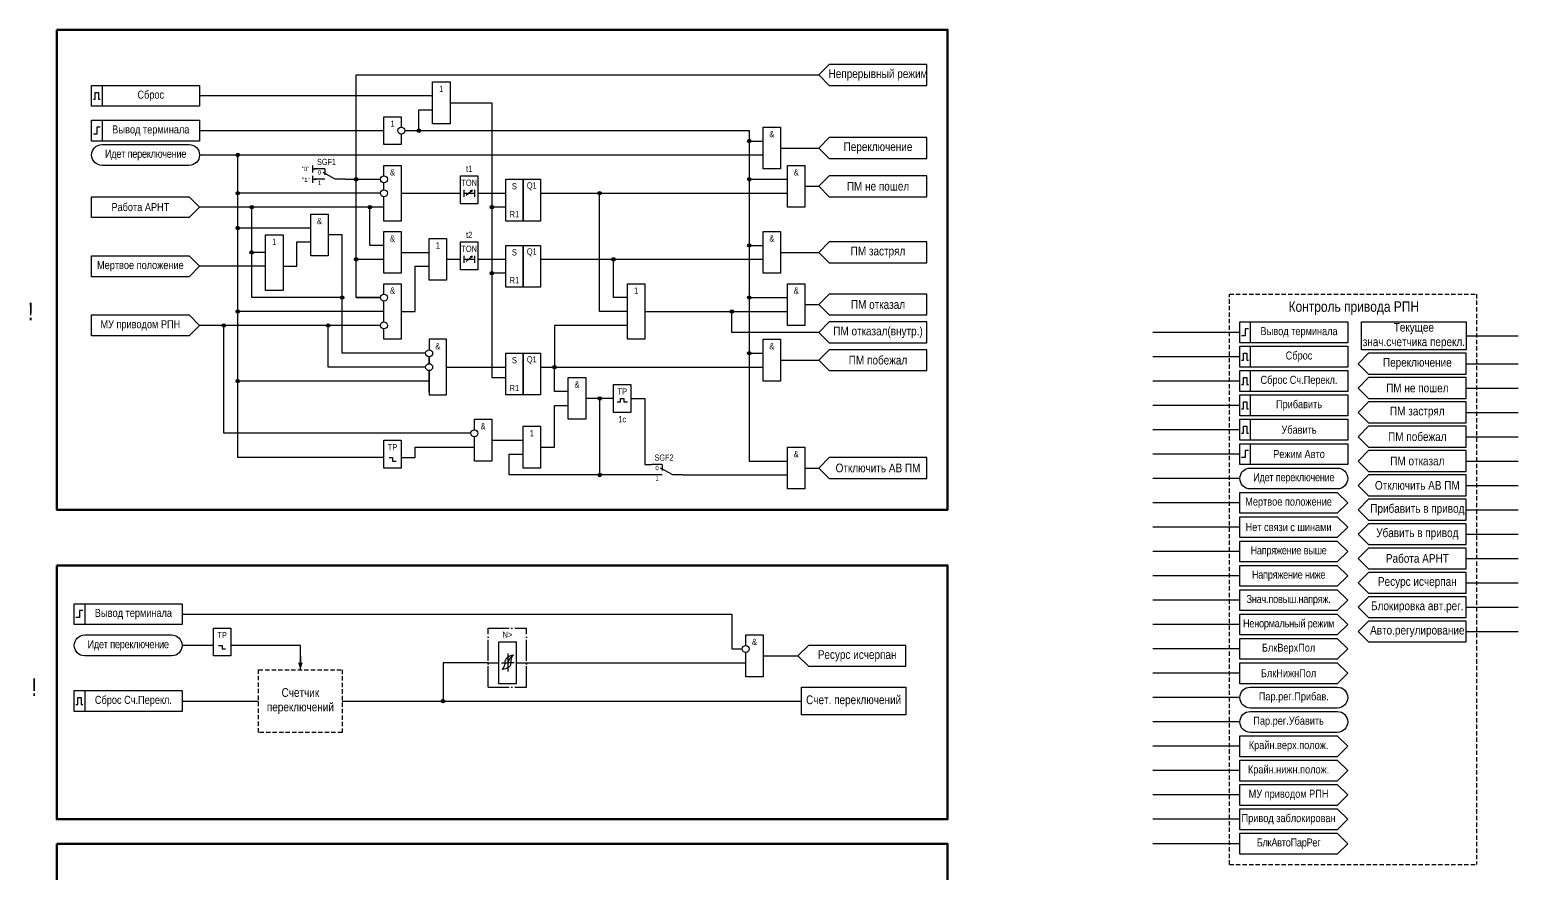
# Model space of a CAD drawing. Header units: millimetres. Extents: x -294 to 1760, y -2326 to 922.
# Drawn here: x 703.2 to 1131, y -1242.5 to -1000 of the extents above; entities that cross this region are included whole.
import ezdxf
from ezdxf.enums import TextEntityAlignment as Align

# ---------------------------------------------------------------- set-up
doc = ezdxf.new("R2010")
doc.units = ezdxf.units.MM
doc.linetypes.add('ACAD_ISO04W100', pattern=[30, 24, -3, 0, -3])
doc.linetypes.add('штриховая2', pattern=[0.375, 0.25, -0.125])
doc.layers.add('Основная', color=7, linetype='Continuous')
doc.styles.add('1.8_Gost_RD', font='ARIALN.TTF', dxfattribs={"height": 1.8})
doc.styles.add('2.5_Gost_RD', font='ARIALN.TTF', dxfattribs={"height": 2.5})
doc.styles.add('3.5_Gost_RD', font='ARIALN.TTF', dxfattribs={"height": 3.5})
doc.styles.add('5.0_Gost_RD', font='ARIALN.TTF', dxfattribs={"height": 5})
doc.styles.add('Вывод', font='ARIALN.TTF', dxfattribs={"height": 2.5})
doc.styles.add('Компонент', font='ARIALN.TTF', dxfattribs={"height": 3.5})

# ---------------------------------------------------------------- blocks, each defined once
blk = doc.blocks.new('Точка')
at = {"ltscale": 100}
h = blk.add_hatch(color=256, dxfattribs=at)
h.dxf.hatch_style = 1
edge = h.paths.add_edge_path()
edge.add_arc((0, 0), 0.5, 0, 360)
blk.add_circle((0, 0), 0.5, dxfattribs=at)
blk = doc.blocks.new('*U958')
at = {"layer": 'Основная', "color": 0}
blk.add_line((0, 0), (7, 4), dxfattribs=at)
at = {"layer": 'Основная', "ltscale": 0.35}
blk.add_line((6, 6), (6, 2.5), dxfattribs=at)
blk = doc.blocks.new('*U985')
at = {"layer": 'Основная', "color": 0}
for p, q in [((-3, 6), (-9, 6)), ((-3, 0), (-9, 0)), ((9, 0), (3, 0))]:
    blk.add_line(p, q, dxfattribs=at)
at = {"layer": 'Основная', "ltscale": 0.25, "xscale": -1}
blk.add_blockref('*U958', (3, 0), dxfattribs=at)
at = {"layer": 'Основная'}
for tag, height, style, p in [('ОУ', 3.5, 'Компонент', (-2, 10)), ('В1', 2.5, 'Вывод', (-14, 6)), ('В2', 2.5, 'Вывод', (-6, 4)), ('В3', 2.5, 'Вывод', (-6, -2))]:
    blk.add_attdef(tag, text='', height=height, dxfattribs=dict(at, style=style)).set_placement(p, align=Align.MIDDLE_CENTER)
blk = doc.blocks.new('*U1019')
at = {"ltscale": 0.25}
blk.add_line((0, 0), (3, 0), dxfattribs=at)
blk.add_lwpolyline([(2, 0, 1.3, 0, 0), (4, 0, 0, 0, 0)], format="xyseb", dxfattribs=at)
blk = doc.blocks.new('*U892')
at = {"layer": 'Основная', "linetype": 'ACAD_ISO04W100', "ltscale": 0.25}
for p, q in [((0, 0), (11, 0)), ((0, -17), (0, 0)), ((11, -17), (11, 0)), ((0, -17), (11, -17))]:
    blk.add_line(p, q, dxfattribs=at)
at = {"layer": 'Основная', "style": 'Компонент'}
blk.add_attdef('ОУ', text='', height=3.5, dxfattribs=at).set_placement((11, 0), align=Align.MIDDLE_CENTER)

msp = doc.modelspace()

# ---------------------------------------------------------------- linework, layer by layer
at = {"ltscale": 100}
for p, q in [((910, -1032), (914, -1032)), ((919, -1034), (930, -1034)), ((784.5, -1039), (784.5, -1041)), ((784.5, -1040), (785.5, -1040)), ((784.5, -1042), (784.5, -1044)), ((784.5, -1043), (785.5, -1043)), ((910, -1043), (921, -1043)), ((926, -1045), (930, -1045)), ((749, -1054), (721, -1054)), ((810, -1064), (818, -1064)), ((910, -1062), (914, -1062)), ((919, -1064), (930, -1064)), ((797, -1066), (805, -1066)), ((823, -1066), (827, -1066)), ((797, -1077), (804, -1077)), ((910, -1077), (921, -1077)), ((926, -1079), (930, -1079)), ((1051, -1087), (1026, -1087)), ((1116, -1088), (1131, -1088)), ((910, -1093), (914, -1093)), ((919, -1095), (930, -1095)), ((1051, -1094), (1026, -1094)), ((1116, -1096), (1131, -1096)), ((1051, -1101), (1026, -1101)), ((1116, -1103), (1131, -1103)), ((1051, -1108), (1026, -1108)), ((1116, -1110), (1131, -1110)), ((1051, -1115), (1026, -1115)), ((1116, -1117), (1131, -1117)), ((1116, -1117), (1131, -1117)), ((807.5, -1124), (808.5, -1124)), ((910, -1124), (920, -1124)), ((1051, -1122), (1026, -1122)), ((1116, -1124), (1131, -1124)), ((1116, -1124), (1131, -1124)), ((926, -1126), (930, -1126)), ((1051, -1129), (1026, -1129)), ((1116, -1131), (1131, -1131)), ((1051, -1136), (1026, -1136)), ((1079, -1139), (1051, -1139)), ((1116, -1138), (1131, -1138)), ((1051, -1143), (1026, -1143)), ((1079, -1146), (1051, -1146)), ((1116, -1145), (1131, -1145)), ((1051, -1150), (1026, -1150)), ((1079, -1153), (1051, -1153)), ((1116, -1152), (1131, -1152)), ((1051, -1157), (1026, -1157)), ((1116, -1159), (1131, -1159)), ((1079, -1160), (1051, -1160)), ((1051, -1164), (1026, -1164)), ((1079, -1167), (1051, -1167)), ((1116, -1166), (1131, -1166)), ((1051, -1171), (1026, -1171)), ((838, -1188), (838, -1176)), ((838, -1176), (843, -1176)), ((843, -1176), (843, -1182)), ((1079, -1174), (1051, -1174)), ((1116, -1173), (1131, -1173)), ((758.5, -1178), (759.5, -1178)), ((1051, -1178), (1026, -1178)), ((835, -1182), (838, -1182)), ((843, -1182), (843, -1188)), ((1079, -1181), (1051, -1181)), ((843, -1188), (838, -1188)), ((1051, -1185), (1026, -1185)), ((1079, -1188), (1051, -1188)), ((1051, -1192), (1026, -1192)), ((1051, -1199), (1026, -1199)), ((1051, -1206), (1026, -1206)), ((1079, -1209), (1051, -1209)), ((1051, -1213), (1026, -1213)), ((1079, -1216), (1051, -1216)), ((1051, -1220), (1026, -1220)), ((1079, -1223), (1051, -1223)), ((1051, -1227), (1026, -1227)), ((1079, -1230), (1051, -1230)), ((1051, -1234), (1026, -1234))]:
    msp.add_line(p, q, dxfattribs=at)
at = {"color": 7, "ltscale": 100}
for p, q in [((828.67, -1047.59), (830.34, -1046.1)), ((830.34, -1046.1), (829.82, -1046.32)), ((830.34, -1046.1), (830.08, -1046.57)), ((828.67, -1066.59), (830.34, -1065.1)), ((830.34, -1065.1), (829.82, -1065.32)), ((830.34, -1065.1), (830.08, -1065.57)), ((838.79, -1182), (840.6, -1182)), ((842.42, -1182), (840.6, -1182))]:
    msp.add_line(p, q, dxfattribs=at)
at = {"linetype": 'штриховая2', "ltscale": 5}
for p, q in [((1048, -1076), (1119, -1076)), ((1048, -1240), (1048, -1076)), ((1119, -1076), (1119, -1240)), ((1048, -1240), (1119, -1240))]:
    msp.add_line(p, q, dxfattribs=at)
msp.add_line((840.6, -1179.28), (840.6, -1184.48))
at = {"color": 3, "lineweight": 106, "ltscale": 100}
for points in [[(711, -1000), (967, -1000), (967, -1138), (711, -1138)], [(711, -1154), (967, -1154), (967, -1227), (711, -1227)], [(711, -1234), (967, -1234), (967, -1379), (711, -1379)]]:
    msp.add_lwpolyline(points, close=True, dxfattribs=at)
at = {"ltscale": 100}
for points in [[(797, -1043), (797, -1013), (930, -1013)], [(819, -1021), (819, -1015), (824, -1015), (824, -1027), (819, -1027), (819, -1021)], [(819, -1019), (752, -1019)], [(824, -1021), (836, -1021), (836, -1100), (840, -1100)], [(805, -1031), (805, -1025), (810, -1025), (810, -1028)], [(815, -1029), (815, -1023), (819, -1023)], [(752, -1029), (805, -1029)], [(810, -1030), (810, -1033), (805, -1033), (805, -1031)], [(811, -1029), (910, -1029), (910, -1124), (921, -1124)], [(914, -1034), (914, -1028), (919, -1028), (919, -1040), (914, -1040), (914, -1034)], [(752, -1036), (914, -1036)], [(804, -1047), (763, -1047), (763, -1036)], [(805, -1042), (805, -1039), (810, -1039), (810, -1055), (805, -1055), (805, -1048)], [(921, -1045), (921, -1039), (926, -1039), (926, -1051), (921, -1051), (921, -1045)], [(794, -1043), (804, -1043)], [(804, -1077), (797, -1077), (797, -1043)], [(721, -1048), (749, -1048), (752, -1051), (749, -1054), (721, -1054), (721, -1048)], [(805, -1081), (763, -1081), (763, -1047)], [(805, -1045), (805, -1044)], [(805, -1046), (805, -1045)], [(810, -1047), (827, -1047)], [(828, -1046), (828, -1048)], [(828, -1047), (831, -1047)], [(831, -1046), (831, -1048)], [(832, -1047), (840, -1047)], [(850, -1047), (921, -1047)], [(875, -1081), (867, -1081), (867, -1047)], [(805, -1051), (752, -1051)], [(793, -1077), (767, -1077), (767, -1051)], [(805, -1062), (801, -1062), (801, -1051)], [(840, -1051), (836, -1051)], [(784, -1059), (784, -1053), (789, -1053), (789, -1065), (784, -1065), (784, -1059)], [(784, -1057), (763, -1057)], [(771, -1065), (771, -1059), (776, -1059), (776, -1075), (771, -1075), (771, -1065)], [(817, -1093), (793, -1093), (793, -1059), (789, -1059)], [(805, -1064), (805, -1058), (810, -1058), (810, -1070), (805, -1070), (805, -1064)], [(818, -1066), (818, -1060), (823, -1060), (823, -1072), (818, -1072), (818, -1066)], [(914, -1064), (914, -1058), (919, -1058), (919, -1070), (914, -1070), (914, -1064)], [(721, -1065), (749, -1065), (752, -1068), (749, -1071), (721, -1071), (721, -1065)], [(771, -1064), (767, -1064)], [(776, -1068), (780, -1068), (780, -1061), (784, -1061)], [(828, -1065), (828, -1067)], [(831, -1065), (831, -1067)], [(771, -1068), (752, -1068)], [(810, -1081), (814, -1081), (814, -1068), (818, -1068)], [(828, -1066), (831, -1066)], [(832, -1066), (840, -1066)], [(850, -1066), (914, -1066)], [(875, -1077), (871, -1077), (871, -1066)], [(805, -1076), (805, -1073), (810, -1073), (810, -1089), (805, -1089), (805, -1086)], [(840, -1070), (836, -1070)], [(875, -1079), (875, -1073), (880, -1073), (880, -1089), (875, -1089), (875, -1079)], [(921, -1079), (921, -1073), (926, -1073), (926, -1085), (921, -1085), (921, -1079)], [(805, -1079), (805, -1078)], [(721, -1082), (749, -1082), (752, -1085), (749, -1088), (721, -1088), (721, -1082)], [(818, -1101), (763, -1101), (763, -1081)], [(805, -1084), (805, -1079)], [(880, -1081), (921, -1081)], [(930, -1087), (905, -1087), (905, -1081)], [(804, -1085), (752, -1085)], [(830, -1116), (759, -1116), (759, -1085)], [(817, -1097), (789, -1097), (789, -1085)], [(875, -1085), (854, -1085), (854, -1097)], [(818, -1098), (818, -1105), (823, -1105), (823, -1089), (818, -1089), (818, -1092)], [(914, -1095), (914, -1089), (919, -1089), (919, -1101), (914, -1101), (914, -1095)], [(818, -1095), (818, -1094)], [(818, -1094), (818, -1096)], [(818, -1096), (818, -1095)], [(818, -1104), (818, -1098)], [(823, -1097), (840, -1097)], [(850, -1097), (914, -1097)], [(858, -1104), (854, -1104), (854, -1097)], [(805, -1123), (763, -1123), (763, -1100)], [(858, -1106), (858, -1100), (863, -1100), (863, -1112), (858, -1112), (858, -1106)], [(867, -1106), (867, -1128), (841, -1128), (841, -1122), (845, -1122)], [(871, -1106), (863, -1106)], [(876, -1106), (880, -1106), (880, -1125), (882, -1125)], [(831, -1115), (831, -1112), (836, -1112), (836, -1124), (831, -1124), (831, -1118)], [(850, -1120), (854, -1120), (854, -1108), (858, -1108)], [(845, -1120), (845, -1114), (850, -1114), (850, -1126), (845, -1126), (845, -1120)], [(810, -1123), (814, -1123), (814, -1120), (831, -1120)], [(831, -1118), (831, -1117)], [(836, -1118), (845, -1118)], [(921, -1126), (921, -1120), (926, -1120), (926, -1132), (921, -1132), (921, -1126)], [(806.5, -1123), (807.5, -1123)], [(807.5, -1123), (807.5, -1124)], [(882, -1128), (867, -1128)], [(891, -1128), (921, -1128)], [(1051, -1133), (1079, -1133), (1082, -1136), (1079, -1139), (1051, -1139), (1051, -1133)], [(1051, -1140), (1079, -1140), (1082, -1143), (1079, -1146), (1051, -1146), (1051, -1140)], [(1051, -1147), (1079, -1147), (1082, -1150), (1079, -1153), (1051, -1153), (1051, -1147)], [(1051, -1154), (1079, -1154), (1082, -1157), (1079, -1160), (1051, -1160), (1051, -1154)], [(1051, -1161), (1079, -1161), (1082, -1164), (1079, -1167), (1051, -1167), (1051, -1161)], [(747, -1168), (905, -1168), (905, -1178), (908, -1178)], [(1051, -1168), (1079, -1168), (1082, -1171), (1079, -1174), (1051, -1174), (1051, -1168)], [(909, -1177), (909, -1174), (914, -1174), (914, -1186), (909, -1186), (909, -1179)], [(1051, -1175), (1079, -1175), (1082, -1178), (1079, -1181), (1051, -1181), (1051, -1175)], [(756, -1177), (747, -1177)], [(757.5, -1177), (758.5, -1177)], [(758.5, -1177), (758.5, -1178)], [(781, -1184), (781, -1177), (761, -1177)], [(914, -1180), (924, -1180)], [(835, -1182), (822, -1182), (822, -1193)], [(843, -1182), (909, -1182)], [(1051, -1182), (1079, -1182), (1082, -1185), (1079, -1188), (1051, -1188), (1051, -1182)], [(747, -1193), (769, -1193)], [(793, -1193), (925, -1193)], [(1051, -1203), (1079, -1203), (1082, -1206), (1079, -1209), (1051, -1209), (1051, -1203)], [(1051, -1210), (1079, -1210), (1082, -1213), (1079, -1216), (1051, -1216), (1051, -1210)], [(1051, -1217), (1079, -1217), (1082, -1220), (1079, -1223), (1051, -1223), (1051, -1217)], [(1051, -1224), (1079, -1224), (1082, -1227), (1079, -1230), (1051, -1230), (1051, -1224)], [(1051, -1231), (1079, -1231), (1082, -1234), (1079, -1237), (1051, -1237), (1051, -1231)]]:
    msp.add_lwpolyline(points, dxfattribs=at)
for points in [[(961, -1016), (961, -1010), (933, -1010), (930, -1013), (933, -1016)], [(721, -1016), (724, -1016), (724, -1022), (721, -1022)], [(721, -1016), (752, -1016), (752, -1022), (721, -1022)], [(721, -1026), (724, -1026), (724, -1032), (721, -1032)], [(721, -1026), (752, -1026), (752, -1032), (721, -1032)], [(961, -1037), (961, -1031), (933, -1031), (930, -1034), (933, -1037)], [(827, -1042), (832, -1042), (832, -1050), (827, -1050)], [(840, -1043), (845, -1043), (845, -1055), (840, -1055)], [(845, -1043), (850, -1043), (850, -1055), (845, -1055)], [(961, -1048), (961, -1042), (933, -1042), (930, -1045), (933, -1048)], [(827, -1061), (832, -1061), (832, -1069), (827, -1069)], [(840, -1062), (845, -1062), (845, -1074), (840, -1074)], [(845, -1062), (850, -1062), (850, -1074), (845, -1074)], [(961, -1067), (961, -1061), (933, -1061), (930, -1064), (933, -1067)], [(961, -1082), (961, -1076), (933, -1076), (930, -1079), (933, -1082)], [(961, -1090), (961, -1084), (933, -1084), (930, -1087), (933, -1090)], [(1051, -1084), (1054, -1084), (1054, -1090), (1051, -1090)], [(1051, -1084), (1082, -1084), (1082, -1090), (1051, -1090)], [(1086, -1084), (1116, -1084), (1116, -1092), (1086, -1092)], [(840, -1093), (845, -1093), (845, -1105), (840, -1105)], [(845, -1093), (850, -1093), (850, -1105), (845, -1105)], [(961, -1098), (961, -1092), (933, -1092), (930, -1095), (933, -1098)], [(1051, -1091), (1054, -1091), (1054, -1097), (1051, -1097)], [(1051, -1091), (1082, -1091), (1082, -1097), (1051, -1097)], [(1116, -1099), (1116, -1093), (1088, -1093), (1085, -1096), (1088, -1099)], [(1051, -1098), (1054, -1098), (1054, -1104), (1051, -1104)], [(1051, -1098), (1082, -1098), (1082, -1104), (1051, -1104)], [(871, -1102), (876, -1102), (876, -1110), (871, -1110)], [(1116, -1106), (1116, -1100), (1088, -1100), (1085, -1103), (1088, -1106)], [(1051, -1105), (1054, -1105), (1054, -1111), (1051, -1111)], [(1051, -1105), (1082, -1105), (1082, -1111), (1051, -1111)], [(1116, -1113), (1116, -1107), (1088, -1107), (1085, -1110), (1088, -1113)], [(1051, -1112), (1054, -1112), (1054, -1118), (1051, -1118)], [(1051, -1112), (1082, -1112), (1082, -1118), (1051, -1118)], [(1116, -1120), (1116, -1114), (1088, -1114), (1085, -1117), (1088, -1120)], [(805, -1118), (810, -1118), (810, -1126), (805, -1126)], [(1051, -1119), (1054, -1119), (1054, -1125), (1051, -1125)], [(1051, -1119), (1082, -1119), (1082, -1125), (1051, -1125)], [(961, -1129), (961, -1123), (933, -1123), (930, -1126), (933, -1129)], [(1116, -1127), (1116, -1121), (1088, -1121), (1085, -1124), (1088, -1127)], [(1116, -1134), (1116, -1128), (1088, -1128), (1085, -1131), (1088, -1134)], [(1116, -1141), (1116, -1135), (1088, -1135), (1085, -1138), (1088, -1141)], [(1116, -1148), (1116, -1142), (1088, -1142), (1085, -1145), (1088, -1148)], [(1116, -1155), (1116, -1149), (1088, -1149), (1085, -1152), (1088, -1155)], [(1116, -1162), (1116, -1156), (1088, -1156), (1085, -1159), (1088, -1162)], [(1116, -1169), (1116, -1163), (1088, -1163), (1085, -1166), (1088, -1169)], [(716, -1165), (719, -1165), (719, -1171), (716, -1171)], [(716, -1165), (747, -1165), (747, -1171), (716, -1171)], [(756, -1172), (761, -1172), (761, -1180), (756, -1180)], [(1116, -1176), (1116, -1170), (1088, -1170), (1085, -1173), (1088, -1176)], [(955, -1183), (955, -1177), (927, -1177), (924, -1180), (927, -1183)], [(925, -1189), (955, -1189), (955, -1197), (925, -1197)], [(716, -1190), (719, -1190), (719, -1196), (716, -1196)], [(716, -1190), (747, -1190), (747, -1196), (716, -1196)]]:
    msp.add_lwpolyline(points, close=True, dxfattribs=at)
at = {"lineweight": 30, "ltscale": 100}
for points in [[(721.5, -1020), (722, -1020), (722, -1018), (723, -1018), (723, -1020), (723.5, -1020)], [(723.5, -1028), (722.5, -1028), (722.5, -1030), (721.5, -1030)], [(1053.5, -1086), (1052.5, -1086), (1052.5, -1088), (1051.5, -1088)], [(1051.5, -1095), (1052, -1095), (1052, -1093), (1053, -1093), (1053, -1095), (1053.5, -1095)], [(1051.5, -1102), (1052, -1102), (1052, -1100), (1053, -1100), (1053, -1102), (1053.5, -1102)], [(1051.5, -1109), (1052, -1109), (1052, -1107), (1053, -1107), (1053, -1109), (1053.5, -1109)], [(1051.5, -1116), (1052, -1116), (1052, -1114), (1053, -1114), (1053, -1116), (1053.5, -1116)], [(1053.5, -1121), (1052.5, -1121), (1052.5, -1123), (1051.5, -1123)], [(718.5, -1167), (717.5, -1167), (717.5, -1169), (716.5, -1169)], [(716.5, -1194), (717, -1194), (717, -1192), (718, -1192), (718, -1194), (718.5, -1194)]]:
    msp.add_lwpolyline(points, dxfattribs=at)
at = {"ltscale": 100}
for points in [[(724, -1039, -1), (724, -1033), (749, -1033, -1), (749, -1039)], [(1054, -1132, -1), (1054, -1126), (1079, -1126, -1), (1079, -1132)], [(719, -1180, -1), (719, -1174), (744, -1174, -1), (744, -1180)], [(1054, -1195, -1), (1054, -1189), (1079, -1189, -1), (1079, -1195)], [(1054, -1202, -1), (1054, -1196), (1079, -1196, -1), (1079, -1202)]]:
    msp.add_lwpolyline(points, format="xyb", close=True, dxfattribs=at)
at = {"color": 7, "ltscale": 100}
msp.add_lwpolyline([(872, -1107), (873, -1107), (873, -1106), (874, -1106), (874, -1107), (875, -1107)], dxfattribs=at)
at = {"linetype": 'штриховая2', "ltscale": 5}
msp.add_lwpolyline([(793, -1202), (769, -1202), (769, -1184), (793, -1184)], close=True, dxfattribs=at)
at = {"ltscale": 100}
for centre in [(810, -1029), (805, -1043), (805, -1047), (805, -1077), (805, -1085), (818, -1093), (818, -1097), (831, -1116), (909, -1178)]:
    msp.add_circle(centre, 1, dxfattribs=at)
for points in [[(839.8, -1182.08), (839.95, -1181.29), (840.44, -1180.46), (842.2, -1179.74)], [(840.6, -1182), (841, -1181.28), (841.47, -1180.4), (842.2, -1179.74)], [(841.48, -1182.08), (841.6, -1181.29), (841.81, -1180.46), (842.2, -1179.74)], [(839.8, -1182.08), (839.6, -1182.87), (839, -1183.88)], [(841.48, -1182.08), (841.25, -1182.87), (840.76, -1183.33), (839, -1183.88)]]:
    msp.add_spline(points, degree=3)

# ---------------------------------------------------------------- block references
for p in [(815.03, -1029), (910, -1032), (763, -1036), (797.03, -1043), (910, -1043), (763, -1047), (867, -1047), (767, -1051), (801, -1051), (836.03, -1051), (763, -1057), (767, -1064), (910, -1062), (797.03, -1066), (871, -1066), (836.03, -1070), (793, -1077), (910, -1077), (763, -1081), (905, -1081), (759, -1085), (789, -1085), (910, -1093), (854.03, -1097), (763, -1101), (867.03, -1106), (867.03, -1128), (822, -1193)]:
    msp.add_blockref('Точка', p, dxfattribs=at)
at = {"ltscale": 100, "xscale": 0.5, "yscale": 0.5, "zscale": 0.5}
msp.add_blockref('*U985', (789.5, -1043), dxfattribs=at).add_auto_attribs({'ОУ': 'SGF1', 'В1': '"0"', 'В2': '0', 'В3': '1'})
at = {"ltscale": 0.35, "rotation": 270}
msp.add_blockref('*U1019', (781, -1180), dxfattribs=at)
at = {"layer": 'Основная', "ltscale": 0.25}
ref = msp.add_blockref('*U985', (886.5, -1128), dxfattribs=dict(at, xscale=0.5, yscale=0.5, zscale=0.5))
ref.add_attrib('ОУ', 'SGF2', dxfattribs={"height": 1.75, "style": 'Компонент'}).set_placement((885.5, -1123), align=Align.MIDDLE_CENTER)
ref.add_attrib('В2', '0', dxfattribs={"height": 1.25, "style": 'Вывод'}).set_placement((883.5, -1126), align=Align.MIDDLE_CENTER)
ref.add_attrib('В3', '1', dxfattribs={"height": 1.25, "style": 'Вывод'}).set_placement((883.5, -1129), align=Align.MIDDLE_CENTER)
msp.add_blockref('*U892', (835, -1172), dxfattribs=at)

# ---------------------------------------------------------------- texts
at = {"color": 30, "style": '3.5_Gost_RD'}
msp.add_text('Контроль привода РПН', height=3, dxfattribs=at).set_placement((1065, -1081.08))
at = {"ltscale": 100, "attachment_point": 5}
for s, insert, char_height, width, style in [('Непрерывный режим', (947, -1013), 2.5, 28, '2.5_Gost_RD'), ('1', (821.5, -1017), 1.8, 5, '2.5_Gost_RD'), ('1', (807.5, -1027), 1.8, 5, '2.5_Gost_RD'), ('&', (916.5, -1030), 1.8, 5, '2.5_Gost_RD'), ('\\A1;{\\T0.95;Идет переключение}', (736.5, -1036), 2.3, 31, '2.5_Gost_RD'), ('Переключение', (947, -1034), 2.5, 28, '2.5_Gost_RD'), ('t1', (829.5, -1040), 1.8, 5, '2.5_Gost_RD'), ('&', (807.5, -1041), 1.8, 5, '2.5_Gost_RD'), ('TON', (829.5, -1044), 1.8, 5, '2.5_Gost_RD'), ('&', (923.5, -1041), 1.8, 5, '2.5_Gost_RD'), ('ПМ не пошел', (947, -1045), 2.5, 28, '2.5_Gost_RD'), ('S', (842.5, -1045), 1.8, 5, '2.5_Gost_RD'), ('Q1', (847.5, -1045), 1.8, 5, '2.5_Gost_RD'), ('Работа АРНТ', (735, -1051), 2.3, 28, '2.5_Gost_RD'), ('R1', (842.5, -1053), 1.8, 5, '2.5_Gost_RD'), ('&', (786.5, -1055), 1.8, 5, '2.5_Gost_RD'), ('1', (773.5, -1061), 1.8, 5, '2.5_Gost_RD'), ('&', (807.5, -1060), 1.8, 5, '2.5_Gost_RD'), ('t2', (829.5, -1059), 1.8, 5, '2.5_Gost_RD'), ('&', (916.5, -1060), 1.8, 5, '2.5_Gost_RD'), ('1', (820.5, -1062), 1.8, 5, '2.5_Gost_RD'), ('TON', (829.5, -1063), 1.8, 5, '2.5_Gost_RD'), ('S', (842.5, -1064), 1.8, 5, '2.5_Gost_RD'), ('Q1', (847.5, -1064), 1.8, 5, '2.5_Gost_RD'), ('ПМ застрял', (947, -1064), 2.5, 28, '2.5_Gost_RD'), ('Мертвое положение', (735, -1068), 2.3, 28, '2.5_Gost_RD'), ('R1', (842.5, -1072), 1.8, 5, '2.5_Gost_RD'), ('&', (807.5, -1075), 1.8, 5, '2.5_Gost_RD'), ('1', (877.5, -1075), 1.8, 5, '2.5_Gost_RD'), ('&', (923.5, -1075), 1.8, 5, '2.5_Gost_RD'), ('ПМ отказал', (947, -1079), 2.5, 28, '2.5_Gost_RD'), ('{\\C2;!}', (703.5, -1081), 5, 5, '5.0_Gost_RD'), ('МУ приводом РПН', (735, -1085), 2.3, 28, '2.5_Gost_RD'), ('ПМ отказал(внутр.)', (947, -1087), 2.5, 28, '2.5_Gost_RD'), ('Текущее знач.счетчика перекл.', (1101, -1088), 2.5, 30, '2.5_Gost_RD'), ('&', (820.5, -1091), 1.8, 5, '2.5_Gost_RD'), ('&', (916.5, -1091), 1.8, 5, '2.5_Gost_RD'), ('S', (842.5, -1095), 1.8, 5, '2.5_Gost_RD'), ('Q1', (847.5, -1095), 1.8, 5, '2.5_Gost_RD'), ('ПМ побежал', (947, -1095), 2.5, 28, '2.5_Gost_RD'), ('Переключение', (1102, -1096), 2.5, 28, '2.5_Gost_RD'), ('R1', (842.5, -1103), 1.8, 5, '2.5_Gost_RD'), ('&', (860.5, -1102), 1.8, 5, '2.5_Gost_RD'), ('TP', (873.5, -1104), 1.8, 5, '2.5_Gost_RD'), ('ПМ не пошел', (1102, -1103), 2.5, 28, '2.5_Gost_RD'), ('1с', (873.5, -1112), 1.8, 5, '2.5_Gost_RD'), ('ПМ застрял', (1102, -1110), 2.5, 28, '2.5_Gost_RD'), ('&', (833.5, -1114), 1.8, 5, '2.5_Gost_RD'), ('1', (847.5, -1116), 1.8, 5, '2.5_Gost_RD'), ('ПМ побежал', (1102, -1117), 2.5, 28, '2.5_Gost_RD'), ('TP', (807.5, -1120), 1.8, 5, '2.5_Gost_RD'), ('&', (923.5, -1122), 1.8, 5, '2.5_Gost_RD'), ('Отключить АВ ПМ', (947, -1126), 2.5, 28, '2.5_Gost_RD'), ('ПМ отказал', (1102, -1124), 2.5, 28, '2.5_Gost_RD'), ('\\A1;{\\T0.95;Идет переключение}', (1066.5, -1129), 2.3, 31, '2.5_Gost_RD'), ('Отключить АВ ПМ', (1102, -1131), 2.5, 28, '2.5_Gost_RD'), ('Мертвое положение', (1065, -1136), 2.3, 28, '2.5_Gost_RD'), ('Прибавить в привод', (1102, -1138), 2.5, 28, '2.5_Gost_RD'), ('Нет связи с шинами', (1065, -1143), 2.3, 28, '2.5_Gost_RD'), ('Убавить в привод', (1102, -1145), 2.5, 28, '2.5_Gost_RD'), ('{\\T0.95;Напряжение выше}', (1065, -1150), 2.3, 28, '2.5_Gost_RD'), ('Работа АРНТ', (1102, -1152), 2.5, 28, '2.5_Gost_RD'), ('{\\T0.95;Напряжение ниже}', (1065, -1157), 2.3, 28, '2.5_Gost_RD'), ('Ресурс исчерпан', (1102, -1159), 2.5, 28, '2.5_Gost_RD'), ('{\\T0.95;Знач.повыш.напряж.}', (1065, -1164), 2.3, 28, '2.5_Gost_RD'), ('Блокировка авт.рег.', (1102, -1166), 2.5, 28, '2.5_Gost_RD'), ('{\\T0.95;Ненормальный режим}', (1065, -1171), 2.3, 28, '2.5_Gost_RD'), ('Авто.регулирование', (1102, -1173), 2.5, 28, '2.5_Gost_RD'), ('\\A1;{\\T0.95;Идет переключение}', (731.5, -1177), 2.3, 31, '2.5_Gost_RD'), ('TP', (758.5, -1174), 1.8, 5, '2.5_Gost_RD'), ('&', (911.5, -1176), 1.8, 5, '2.5_Gost_RD'), ('Ресурс исчерпан', (941, -1180), 2.5, 28, '2.5_Gost_RD'), ('БлкВерхПол', (1065, -1178), 2.3, 28, '2.5_Gost_RD'), ('БлкНижнПол', (1065, -1185), 2.3, 28, '2.5_Gost_RD'), ('{\\C2;!}', (704.5, -1189), 5, 5, '5.0_Gost_RD'), ('Счет. переключений', (940, -1193), 2.5, 30, '2.5_Gost_RD'), ('Пар.рег.Прибав.', (1066.5, -1192), 2.3, 31, '2.5_Gost_RD'), ('Пар.рег.Убавить', (1065, -1199), 2.3, 28, '2.5_Gost_RD'), ('Крайн.верх.полож.', (1065, -1206), 2.3, 28, '2.5_Gost_RD'), ('Крайн.нижн.полож.', (1065, -1213), 2.3, 28, '2.5_Gost_RD'), ('МУ приводом РПН', (1065, -1220), 2.3, 28, '2.5_Gost_RD'), ('Привод заблокирован', (1065, -1227), 2.3, 28, '2.5_Gost_RD'), ('{\\T0.95;БлкАвтоПарРег}', (1065, -1234), 2.3, 28, '2.5_Gost_RD')]:
    msp.add_mtext(s, dxfattribs=dict(at, insert=insert, char_height=char_height, width=width, style=style))
at = {"color": 2, "ltscale": 100, "char_height": 2.3, "width": 28, "attachment_point": 5, "style": '2.5_Gost_RD'}
for s, insert in [('{\\C256;Сброс}', (738, -1019)), ('{\\C256;Сброс}', (1068, -1094)), ('{\\C256;Сброс Сч.Перекл.}', (1068, -1101)), ('{\\C256;Сброс Сч.Перекл.}', (733, -1193))]:
    msp.add_mtext(s, dxfattribs=dict(at, insert=insert))
at = {"color": 0, "ltscale": 100, "attachment_point": 5, "style": '2.5_Gost_RD'}
for s, insert, char_height, width in [('{\\C256;Вывод терминала}', (738, -1029), 2.3, 28), ('{\\C256;Вывод терминала}', (1068, -1087), 2.3, 28), ('{\\C256;Прибавить}', (1068, -1108), 2.3, 28), ('{\\C256;Режим Авто}', (1068, -1122), 2.3, 28), ('{\\C256;Вывод терминала}', (733, -1168), 2.3, 28), ('{\\C256;Счетчик переключений}', (781, -1193), 2.5, 24)]:
    msp.add_mtext(s, dxfattribs=dict(at, insert=insert, char_height=char_height, width=width))
at = {"ltscale": 100, "insert": (781.5, -1042.5), "char_height": 1.25, "attachment_point": 1, "style": '3.5_Gost_RD'}
msp.add_mtext_dynamic_manual_height_columns('"1"', width=2, gutter_width=17.5, heights=[0], dxfattribs=at)
at = {"color": 7, "ltscale": 100, "insert": (838, -1173), "char_height": 1.8, "attachment_point": 1, "style": '1.8_Gost_RD'}
msp.add_mtext_dynamic_manual_height_columns('\\pi1.0688;N>', width=11, gutter_width=17.5, heights=[0], dxfattribs=at)
at = {"layer": 'Основная', "color": 1, "ltscale": 100, "insert": (1068, -1115), "char_height": 2.3, "width": 28, "attachment_point": 5, "style": '2.5_Gost_RD'}
msp.add_mtext('{\\C256;Убавить}', dxfattribs=at)

doc.saveas('drawing.dxf')
